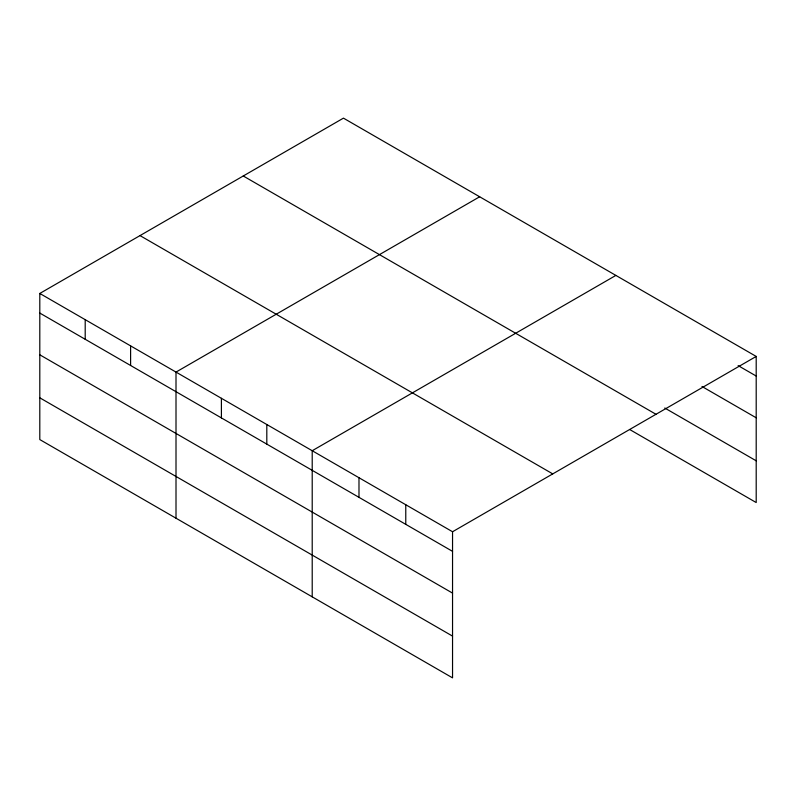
<?xml version="1.0" encoding="UTF-8"?>
<svg xmlns="http://www.w3.org/2000/svg" width="796" height="796" viewBox="0 0 796 796"><rect width="100%" height="100%" fill="white"/><g stroke="black" fill="none" stroke-linecap="round" stroke-linejoin="round"><path stroke-width="1.19" d="M39.8 293.455L452.546 531.748L452.546 677.864L39.8 439.571L39.8 293.455L343.454 118.136L756.2 356.429L756.2 502.545L629.686 429.512M479.66 196.771L176.006 372.09L176.006 518.206M615.865 275.416L312.211 450.725L312.211 596.841M452.546 531.748L756.2 356.429M738.131 365.613L756.2 376.04M701.982 386.488L756.2 417.791M664.769 408.02L756.2 460.804M243.248 175.986L655.994 414.288M140.006 235.596L552.752 473.889M39.8 313.067L452.546 551.359M39.8 354.807L452.546 593.11M39.8 397.821L452.546 636.113M405.771 504.744L405.771 524.355M358.986 477.729L358.986 497.341M266.809 424.517L266.809 444.128M221.407 398.298L221.407 417.91M130.604 345.872L130.604 365.493M85.202 319.664L85.202 339.275"/></g></svg>
